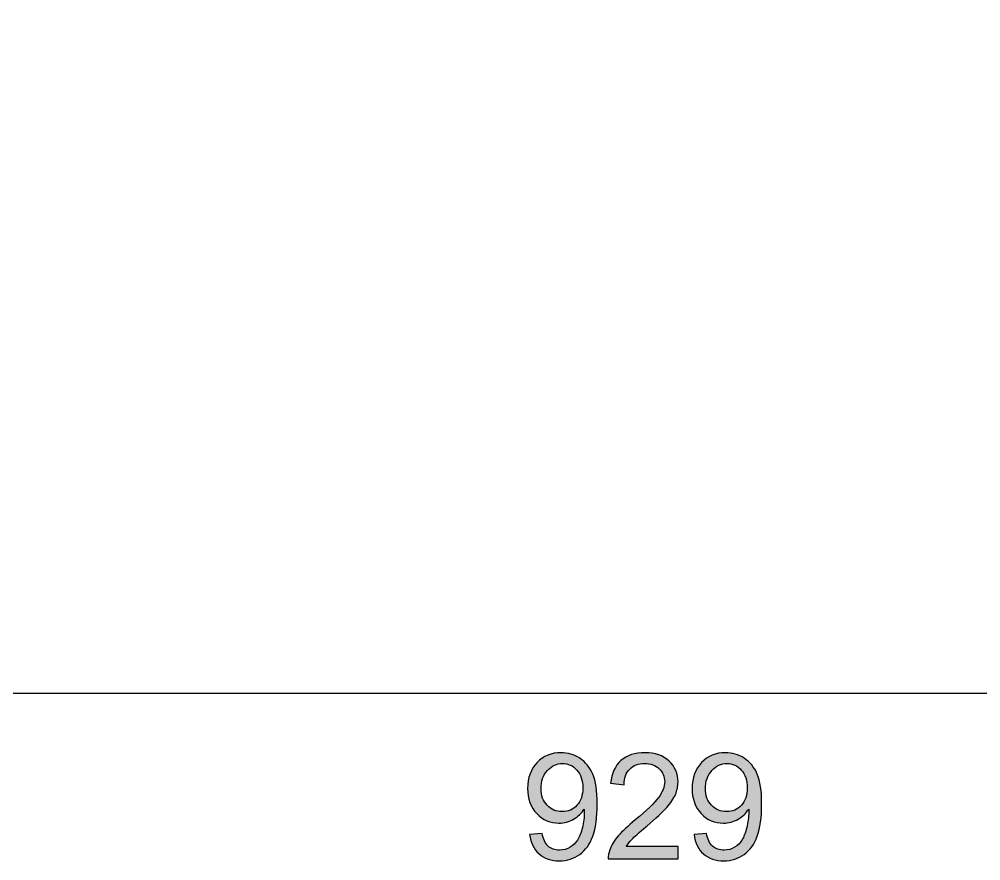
# Model space of a CAD drawing. Extents: x 65 to 351, y 42 to 244.
# Drawn here: x 113.95 to 139.19, y 165.77 to 187.86 of the extents above; entities that cross this region are included whole.
import ezdxf

# ---------------------------------------------------------------- set-up
doc = ezdxf.new("R2010")
doc.units = 0
doc.header["$MEASUREMENT"] = 0
doc.layers.add('4-VIEW', color=7, linetype='CONTINUOUS')
doc.layers.add('SOLIDS', color=7, linetype='CONTINUOUS')

# ---------------------------------------------------------------- blocks, each defined once
blk = doc.blocks.new('BLOCK_3')
at = {"layer": '4-VIEW'}
h = blk.add_hatch(color=7, dxfattribs=at)
h.dxf.hatch_style = 2
edge = h.paths.add_edge_path()
edge.add_spline(control_points=[(127.347, 166.463), (127.347, 166.463), (127.675, 166.493), (127.675, 166.493), (127.703, 166.339), (127.756, 166.227), (127.834, 166.158), (127.913, 166.089), (128.013, 166.054), (128.136, 166.054), (128.241, 166.054), (128.332, 166.078), (128.411, 166.126), (128.49, 166.174), (128.555, 166.238), (128.606, 166.318), (128.656, 166.398), (128.698, 166.507), (128.733, 166.643), (128.767, 166.779), (128.784, 166.919), (128.784, 167.06), (128.784, 167.075), (128.783, 167.098), (128.782, 167.128), (128.714, 167.019), (128.62, 166.931), (128.502, 166.864), (128.384, 166.796), (128.256, 166.762), (128.119, 166.762), (127.889, 166.762), (127.694, 166.846), (127.535, 167.013), (127.376, 167.179), (127.296, 167.399), (127.296, 167.672), (127.296, 167.954), (127.379, 168.18), (127.546, 168.352), (127.712, 168.524), (127.92, 168.61), (128.17, 168.61), (128.35, 168.61), (128.516, 168.561), (128.665, 168.464), (128.815, 168.367), (128.929, 168.228), (129.006, 168.048), (129.084, 167.868), (129.123, 167.608), (129.123, 167.266), (129.123, 166.911), (129.084, 166.629), (129.007, 166.418), (128.93, 166.208), (128.816, 166.048), (128.663, 165.938), (128.511, 165.828), (128.333, 165.773), (128.128, 165.773), (127.911, 165.773), (127.733, 165.834), (127.596, 165.954), (127.458, 166.075), (127.375, 166.244), (127.347, 166.463)], knot_values=[0, 0, 0, 0, 1, 1, 1, 2, 2, 2, 3, 3, 3, 4, 4, 4, 5, 5, 5, 6, 6, 6, 7, 7, 7, 8, 8, 8, 9, 9, 9, 10, 10, 10, 11, 11, 11, 12, 12, 12, 13, 13, 13, 14, 14, 14, 15, 15, 15, 16, 16, 16, 17, 17, 17, 18, 18, 18, 19, 19, 19, 20, 20, 20, 21, 21, 21, 22, 22, 22, 22], degree=3, periodic=1)
edge = h.paths.add_edge_path()
edge.add_spline(control_points=[(128.744, 167.689), (128.744, 167.885), (128.692, 168.04), (128.588, 168.155), (128.483, 168.27), (128.358, 168.328), (128.211, 168.328), (128.06, 168.328), (127.928, 168.266), (127.815, 168.142), (127.703, 168.018), (127.647, 167.858), (127.647, 167.661), (127.647, 167.484), (127.7, 167.34), (127.807, 167.229), (127.914, 167.119), (128.045, 167.064), (128.202, 167.064), (128.36, 167.064), (128.49, 167.119), (128.591, 167.229), (128.693, 167.34), (128.744, 167.493), (128.744, 167.689)], knot_values=[0, 0, 0, 0, 1, 1, 1, 2, 2, 2, 3, 3, 3, 4, 4, 4, 5, 5, 5, 6, 6, 6, 7, 7, 7, 8, 8, 8, 8], degree=3, periodic=1)
h = blk.add_hatch(color=7, dxfattribs=at)
h.dxf.hatch_style = 2
edge = h.paths.add_edge_path()
edge.add_spline(control_points=[(131.247, 166.149), (131.247, 166.149), (131.247, 165.821), (131.247, 165.821), (131.247, 165.821), (129.411, 165.821), (129.411, 165.821), (129.408, 165.903), (129.422, 165.982), (129.451, 166.058), (129.497, 166.183), (129.572, 166.306), (129.675, 166.427), (129.778, 166.548), (129.927, 166.689), (130.121, 166.848), (130.423, 167.095), (130.627, 167.291), (130.733, 167.436), (130.84, 167.581), (130.893, 167.717), (130.893, 167.846), (130.893, 167.981), (130.844, 168.096), (130.748, 168.188), (130.651, 168.281), (130.525, 168.328), (130.37, 168.328), (130.205, 168.328), (130.074, 168.278), (129.976, 168.18), (129.877, 168.081), (129.827, 167.945), (129.826, 167.77), (129.826, 167.77), (129.475, 167.806), (129.475, 167.806), (129.499, 168.068), (129.59, 168.267), (129.746, 168.404), (129.903, 168.541), (130.113, 168.61), (130.377, 168.61), (130.644, 168.61), (130.855, 168.536), (131.01, 168.388), (131.165, 168.24), (131.243, 168.057), (131.243, 167.839), (131.243, 167.728), (131.22, 167.618), (131.175, 167.511), (131.129, 167.404), (131.054, 167.29), (130.948, 167.172), (130.843, 167.053), (130.668, 166.89), (130.423, 166.683), (130.218, 166.511), (130.087, 166.395), (130.029, 166.333), (129.971, 166.272), (129.922, 166.21), (129.885, 166.149), (129.885, 166.149), (131.247, 166.149), (131.247, 166.149)], knot_values=[0, 0, 0, 0, 1, 1, 1, 2, 2, 2, 3, 3, 3, 4, 4, 4, 5, 5, 5, 6, 6, 6, 7, 7, 7, 8, 8, 8, 9, 9, 9, 10, 10, 10, 11, 11, 11, 12, 12, 12, 13, 13, 13, 14, 14, 14, 15, 15, 15, 16, 16, 16, 17, 17, 17, 18, 18, 18, 19, 19, 19, 20, 20, 20, 21, 21, 21, 22, 22, 22, 22], degree=3, periodic=1)
h = blk.add_hatch(color=7, dxfattribs=at)
h.dxf.hatch_style = 2
edge = h.paths.add_edge_path()
edge.add_spline(control_points=[(131.664, 166.463), (131.664, 166.463), (131.992, 166.493), (131.992, 166.493), (132.019, 166.339), (132.072, 166.227), (132.151, 166.158), (132.229, 166.089), (132.33, 166.054), (132.452, 166.054), (132.557, 166.054), (132.649, 166.078), (132.728, 166.126), (132.807, 166.174), (132.871, 166.238), (132.922, 166.318), (132.972, 166.398), (133.015, 166.507), (133.049, 166.643), (133.083, 166.779), (133.1, 166.919), (133.1, 167.06), (133.1, 167.075), (133.099, 167.098), (133.098, 167.128), (133.03, 167.019), (132.937, 166.931), (132.819, 166.864), (132.701, 166.796), (132.573, 166.762), (132.435, 166.762), (132.205, 166.762), (132.011, 166.846), (131.851, 167.013), (131.692, 167.179), (131.613, 167.399), (131.613, 167.672), (131.613, 167.954), (131.696, 168.18), (131.862, 168.352), (132.028, 168.524), (132.236, 168.61), (132.486, 168.61), (132.667, 168.61), (132.832, 168.561), (132.982, 168.464), (133.131, 168.367), (133.245, 168.228), (133.323, 168.048), (133.4, 167.868), (133.439, 167.608), (133.439, 167.266), (133.439, 166.911), (133.401, 166.629), (133.324, 166.418), (133.247, 166.208), (133.132, 166.048), (132.98, 165.938), (132.828, 165.828), (132.649, 165.773), (132.444, 165.773), (132.227, 165.773), (132.05, 165.834), (131.912, 165.954), (131.774, 166.075), (131.692, 166.244), (131.664, 166.463)], knot_values=[0, 0, 0, 0, 1, 1, 1, 2, 2, 2, 3, 3, 3, 4, 4, 4, 5, 5, 5, 6, 6, 6, 7, 7, 7, 8, 8, 8, 9, 9, 9, 10, 10, 10, 11, 11, 11, 12, 12, 12, 13, 13, 13, 14, 14, 14, 15, 15, 15, 16, 16, 16, 17, 17, 17, 18, 18, 18, 19, 19, 19, 20, 20, 20, 21, 21, 21, 22, 22, 22, 22], degree=3, periodic=1)
edge = h.paths.add_edge_path()
edge.add_spline(control_points=[(133.06, 167.689), (133.06, 167.885), (133.008, 168.04), (132.904, 168.155), (132.8, 168.27), (132.674, 168.328), (132.528, 168.328), (132.376, 168.328), (132.244, 168.266), (132.132, 168.142), (132.019, 168.018), (131.963, 167.858), (131.963, 167.661), (131.963, 167.484), (132.017, 167.34), (132.123, 167.229), (132.23, 167.119), (132.362, 167.064), (132.518, 167.064), (132.676, 167.064), (132.806, 167.119), (132.908, 167.229), (133.009, 167.34), (133.06, 167.493), (133.06, 167.689)], knot_values=[0, 0, 0, 0, 1, 1, 1, 2, 2, 2, 3, 3, 3, 4, 4, 4, 5, 5, 5, 6, 6, 6, 7, 7, 7, 8, 8, 8, 8], degree=3, periodic=1)
for points, knots in [([(127.347, 166.463), (127.347, 166.463), (127.675, 166.493), (127.675, 166.493), (127.703, 166.339), (127.756, 166.227), (127.834, 166.158), (127.913, 166.089), (128.013, 166.054), (128.136, 166.054), (128.241, 166.054), (128.332, 166.078), (128.411, 166.126), (128.49, 166.174), (128.555, 166.238), (128.606, 166.318), (128.656, 166.398), (128.698, 166.507), (128.733, 166.643), (128.767, 166.779), (128.784, 166.919), (128.784, 167.06), (128.784, 167.075), (128.783, 167.098), (128.782, 167.128), (128.714, 167.019), (128.62, 166.931), (128.502, 166.864), (128.384, 166.796), (128.256, 166.762), (128.119, 166.762), (127.889, 166.762), (127.694, 166.846), (127.535, 167.013), (127.376, 167.179), (127.296, 167.399), (127.296, 167.672), (127.296, 167.954), (127.379, 168.18), (127.546, 168.352), (127.712, 168.524), (127.92, 168.61), (128.17, 168.61), (128.35, 168.61), (128.516, 168.561), (128.665, 168.464), (128.815, 168.367), (128.929, 168.228), (129.006, 168.048), (129.084, 167.868), (129.123, 167.608), (129.123, 167.266), (129.123, 166.911), (129.084, 166.629), (129.007, 166.418), (128.93, 166.208), (128.816, 166.048), (128.663, 165.938), (128.511, 165.828), (128.333, 165.773), (128.128, 165.773), (127.911, 165.773), (127.733, 165.834), (127.596, 165.954), (127.458, 166.075), (127.375, 166.244), (127.347, 166.463)], [0, 0, 0, 0, 1, 1, 1, 2, 2, 2, 3, 3, 3, 4, 4, 4, 5, 5, 5, 6, 6, 6, 7, 7, 7, 8, 8, 8, 9, 9, 9, 10, 10, 10, 11, 11, 11, 12, 12, 12, 13, 13, 13, 14, 14, 14, 15, 15, 15, 16, 16, 16, 17, 17, 17, 18, 18, 18, 19, 19, 19, 20, 20, 20, 21, 21, 21, 22, 22, 22, 22]), ([(131.247, 166.149), (131.247, 166.149), (131.247, 165.821), (131.247, 165.821), (131.247, 165.821), (129.411, 165.821), (129.411, 165.821), (129.408, 165.903), (129.422, 165.982), (129.451, 166.058), (129.497, 166.183), (129.572, 166.306), (129.675, 166.427), (129.778, 166.548), (129.927, 166.689), (130.121, 166.848), (130.423, 167.095), (130.627, 167.291), (130.733, 167.436), (130.84, 167.581), (130.893, 167.717), (130.893, 167.846), (130.893, 167.981), (130.844, 168.096), (130.748, 168.188), (130.651, 168.281), (130.525, 168.328), (130.37, 168.328), (130.205, 168.328), (130.074, 168.278), (129.976, 168.18), (129.877, 168.081), (129.827, 167.945), (129.826, 167.77), (129.826, 167.77), (129.475, 167.806), (129.475, 167.806), (129.499, 168.068), (129.59, 168.267), (129.746, 168.404), (129.903, 168.541), (130.113, 168.61), (130.377, 168.61), (130.644, 168.61), (130.855, 168.536), (131.01, 168.388), (131.165, 168.24), (131.243, 168.057), (131.243, 167.839), (131.243, 167.728), (131.22, 167.618), (131.175, 167.511), (131.129, 167.404), (131.054, 167.29), (130.948, 167.172), (130.843, 167.053), (130.668, 166.89), (130.423, 166.683), (130.218, 166.511), (130.087, 166.395), (130.029, 166.333), (129.971, 166.272), (129.922, 166.21), (129.885, 166.149), (129.885, 166.149), (131.247, 166.149), (131.247, 166.149)], [0, 0, 0, 0, 1, 1, 1, 2, 2, 2, 3, 3, 3, 4, 4, 4, 5, 5, 5, 6, 6, 6, 7, 7, 7, 8, 8, 8, 9, 9, 9, 10, 10, 10, 11, 11, 11, 12, 12, 12, 13, 13, 13, 14, 14, 14, 15, 15, 15, 16, 16, 16, 17, 17, 17, 18, 18, 18, 19, 19, 19, 20, 20, 20, 21, 21, 21, 22, 22, 22, 22]), ([(131.664, 166.463), (131.664, 166.463), (131.992, 166.493), (131.992, 166.493), (132.019, 166.339), (132.072, 166.227), (132.151, 166.158), (132.229, 166.089), (132.33, 166.054), (132.452, 166.054), (132.557, 166.054), (132.649, 166.078), (132.728, 166.126), (132.807, 166.174), (132.871, 166.238), (132.922, 166.318), (132.972, 166.398), (133.015, 166.507), (133.049, 166.643), (133.083, 166.779), (133.1, 166.919), (133.1, 167.06), (133.1, 167.075), (133.099, 167.098), (133.098, 167.128), (133.03, 167.019), (132.937, 166.931), (132.819, 166.864), (132.701, 166.796), (132.573, 166.762), (132.435, 166.762), (132.205, 166.762), (132.011, 166.846), (131.851, 167.013), (131.692, 167.179), (131.613, 167.399), (131.613, 167.672), (131.613, 167.954), (131.696, 168.18), (131.862, 168.352), (132.028, 168.524), (132.236, 168.61), (132.486, 168.61), (132.667, 168.61), (132.832, 168.561), (132.982, 168.464), (133.131, 168.367), (133.245, 168.228), (133.323, 168.048), (133.4, 167.868), (133.439, 167.608), (133.439, 167.266), (133.439, 166.911), (133.401, 166.629), (133.324, 166.418), (133.247, 166.208), (133.132, 166.048), (132.98, 165.938), (132.828, 165.828), (132.649, 165.773), (132.444, 165.773), (132.227, 165.773), (132.05, 165.834), (131.912, 165.954), (131.774, 166.075), (131.692, 166.244), (131.664, 166.463)], [0, 0, 0, 0, 1, 1, 1, 2, 2, 2, 3, 3, 3, 4, 4, 4, 5, 5, 5, 6, 6, 6, 7, 7, 7, 8, 8, 8, 9, 9, 9, 10, 10, 10, 11, 11, 11, 12, 12, 12, 13, 13, 13, 14, 14, 14, 15, 15, 15, 16, 16, 16, 17, 17, 17, 18, 18, 18, 19, 19, 19, 20, 20, 20, 21, 21, 21, 22, 22, 22, 22]), ([(128.744, 167.689), (128.744, 167.885), (128.692, 168.04), (128.588, 168.155), (128.483, 168.27), (128.358, 168.328), (128.211, 168.328), (128.06, 168.328), (127.928, 168.266), (127.815, 168.142), (127.703, 168.018), (127.647, 167.858), (127.647, 167.661), (127.647, 167.484), (127.7, 167.34), (127.807, 167.229), (127.914, 167.119), (128.045, 167.064), (128.202, 167.064), (128.36, 167.064), (128.49, 167.119), (128.591, 167.229), (128.693, 167.34), (128.744, 167.493), (128.744, 167.689)], [0, 0, 0, 0, 1, 1, 1, 2, 2, 2, 3, 3, 3, 4, 4, 4, 5, 5, 5, 6, 6, 6, 7, 7, 7, 8, 8, 8, 8]), ([(133.06, 167.689), (133.06, 167.885), (133.008, 168.04), (132.904, 168.155), (132.8, 168.27), (132.674, 168.328), (132.528, 168.328), (132.376, 168.328), (132.244, 168.266), (132.132, 168.142), (132.019, 168.018), (131.963, 167.858), (131.963, 167.661), (131.963, 167.484), (132.017, 167.34), (132.123, 167.229), (132.23, 167.119), (132.362, 167.064), (132.518, 167.064), (132.676, 167.064), (132.806, 167.119), (132.908, 167.229), (133.009, 167.34), (133.06, 167.493), (133.06, 167.689)], [0, 0, 0, 0, 1, 1, 1, 2, 2, 2, 3, 3, 3, 4, 4, 4, 5, 5, 5, 6, 6, 6, 7, 7, 7, 8, 8, 8, 8])]:
    blk.add_open_spline(points, degree=3, knots=knots, dxfattribs=at)

msp = doc.modelspace()

# ---------------------------------------------------------------- linework, layer by layer
at = {"layer": '4-VIEW', "color": 7}
msp.add_lwpolyline([(82.449, 170.175), (176.634, 170.175)], dxfattribs=at)
at = {"layer": 'SOLIDS'}
msp.add_open_spline([(104.296, 208.282), (105.253, 208.773), (106.857, 208.983), (109.109, 208.917), (110.061, 208.831), (110.985, 208.727), (111.88, 208.616), (116.313, 208.068), (120.094, 207.23), (123.216, 206.109), (123.257, 206.336), (123.381, 206.451), (123.583, 206.459), (123.583, 206.459), (125.934, 206.195), (125.934, 206.195), (125.934, 206.195), (125.95, 206.212), (125.95, 206.212), (125.991, 206.253), (126.041, 206.274), (126.099, 206.274), (126.156, 206.274), (126.206, 206.253), (126.243, 206.212), (126.264, 206.195), (126.276, 206.175), (126.284, 206.154), (126.284, 206.154), (129.567, 205.787), (129.567, 205.787), (129.571, 205.833), (129.592, 205.874), (129.624, 205.907), (129.666, 205.948), (129.715, 205.968), (129.773, 205.968), (129.831, 205.968), (129.88, 205.948), (129.917, 205.907), (129.958, 205.869), (129.979, 205.82), (129.979, 205.763), (129.979, 205.763), (129.979, 205.742), (129.979, 205.742), (129.979, 205.742), (134.412, 205.243), (134.412, 205.243), (134.412, 205.243), (134.56, 205.111), (134.56, 205.111), (134.589, 205.144), (134.626, 205.165), (134.672, 205.177), (134.73, 205.189), (134.783, 205.177), (134.828, 205.148), (134.878, 205.119), (134.907, 205.074), (134.919, 205.016), (134.931, 204.962), (134.919, 204.909), (134.89, 204.859), (134.89, 204.859), (134.874, 204.835), (134.874, 204.835), (134.874, 204.835), (134.907, 204.81), (134.907, 204.81), (136.165, 204.665), (137.41, 204.517), (138.643, 204.364), (142.334, 203.911), (145.905, 203.424), (149.356, 202.905), (149.847, 202.896), (150.313, 202.934), (150.754, 203.016), (152.128, 203.268), (153.249, 203.952), (154.119, 205.07), (154.119, 205.07), (154.19, 205.161), (154.19, 205.161), (154.19, 205.161), (155.682, 207.635), (155.682, 207.635), (155.682, 207.635), (157.051, 209.894), (157.051, 209.894), (157.051, 209.894), (158.626, 212.505), (158.626, 212.505), (158.626, 212.505), (160.074, 214.897), (160.074, 214.897), (160.074, 214.897), (160.746, 216.01), (160.746, 216.01), (161.571, 217.082), (162.791, 217.655), (164.412, 217.733), (164.565, 217.742), (164.717, 217.746), (164.874, 217.742), (166.532, 217.441), (167.888, 216.493), (168.94, 214.897), (169.043, 214.736), (169.146, 214.57), (169.245, 214.402), (169.612, 213.779), (169.967, 213.148), (170.313, 212.505), (170.771, 211.655), (171.212, 210.785), (171.637, 209.894), (171.992, 209.156), (172.334, 208.402), (172.664, 207.635), (173.023, 206.797), (173.372, 205.94), (173.707, 205.07), (173.967, 204.393), (174.214, 203.709), (174.458, 203.012), (174.734, 202.232), (174.993, 201.437), (175.245, 200.628), (175.381, 200.204), (175.509, 199.779), (175.637, 199.346), (176.313, 197.041), (176.45, 195.585), (176.049, 194.971), (175.707, 194.538), (174.981, 194.237), (173.863, 194.068), (169.761, 193.305), (165.674, 192.62), (161.604, 192.01), (161.604, 192.01), (161.892, 191.334), (161.892, 191.334), (161.996, 191.082), (161.922, 190.901), (161.67, 190.793), (161.67, 190.793), (161.402, 190.682), (161.402, 190.682), (161.406, 190.678), (161.406, 190.669), (161.41, 190.666), (161.492, 190.496), (161.583, 190.34), (161.682, 190.195), (161.95, 190.398), (162.259, 190.501), (162.614, 190.501), (163.047, 190.501), (163.414, 190.348), (163.719, 190.047), (164.02, 189.742), (164.173, 189.375), (164.173, 188.942), (164.173, 188.509), (164.02, 188.142), (163.719, 187.841), (163.414, 187.536), (163.047, 187.383), (162.614, 187.383), (162.181, 187.383), (161.814, 187.536), (161.513, 187.841), (161.208, 188.142), (161.055, 188.509), (161.055, 188.942), (161.055, 189.247), (161.129, 189.519), (161.282, 189.758), (161.158, 189.927), (161.047, 190.108), (160.944, 190.311), (160.944, 190.311), (160.915, 190.364), (160.915, 190.364), (160.915, 190.364), (160.734, 190.711), (160.734, 190.711), (160.713, 190.744), (160.692, 190.781), (160.676, 190.822), (160.676, 190.822), (160.255, 191.808), (160.255, 191.808), (158.445, 191.544), (156.634, 191.296), (154.824, 191.062), (149.402, 190.356), (144.008, 189.787), (138.643, 189.354), (138.12, 189.313), (137.6, 189.272), (137.08, 189.234), (136.556, 189.198), (136.028, 189.156), (135.501, 189.119), (134.391, 189.041), (133.286, 188.967), (132.177, 188.9), (132.177, 188.9), (130.288, 188.794), (130.288, 188.794), (130.268, 188.794), (130.247, 188.794), (130.227, 188.789), (125.587, 188.546), (120.993, 188.41), (116.445, 188.389), (116.445, 188.389), (109.843, 188.377), (109.843, 188.377), (109.843, 188.377), (108.008, 188.377), (108.008, 188.377), (108.008, 188.377), (107.785, 185.94), (107.785, 185.94), (107.814, 185.21), (108.218, 184.633), (108.989, 184.204), (108.989, 184.204), (109.1, 184.146), (109.1, 184.146), (109.1, 184.146), (111.455, 182.843), (111.455, 182.843), (112.524, 182.224), (112.989, 181.47), (112.857, 180.575), (112.857, 180.575), (112.754, 179.42), (112.754, 179.42), (112.602, 178.963), (112.111, 178.591), (111.278, 178.302), (110.024, 177.869), (108.837, 177.519), (107.715, 177.251), (107.715, 177.251), (106.919, 177.069), (106.919, 177.069), (106.919, 177.069), (106.919, 177.012), (106.919, 177.012), (106.915, 175.907), (106.519, 174.966), (105.736, 174.191), (104.948, 173.412), (104.004, 173.024), (102.899, 173.028), (101.793, 173.032), (100.853, 173.428), (100.078, 174.216), (99.299, 174.999), (98.915, 175.944), (98.919, 177.049), (98.919, 177.049), (98.919, 177.181), (98.919, 177.181), (98.738, 177.247), (98.56, 177.321), (98.383, 177.399), (98.301, 177.461), (98.222, 177.523), (98.148, 177.585), (98.012, 177.705), (97.888, 177.824), (97.777, 177.948), (97.591, 178.167), (97.447, 178.394), (97.344, 178.628), (97.154, 179.061), (97.1, 179.531), (97.183, 180.039), (97.22, 180.274), (97.274, 180.5), (97.344, 180.723), (97.393, 180.884), (97.451, 181.041), (97.521, 181.193), (98.111, 182.534), (99.36, 183.663), (101.27, 184.579), (102.012, 185.103), (102.494, 185.779), (102.713, 186.599), (102.713, 186.599), (102.907, 188.385), (102.907, 188.385), (102.907, 188.385), (99.48, 188.389), (99.48, 188.389), (99.48, 188.389), (96.977, 188.443), (96.977, 188.443), (96.915, 188.228), (96.758, 188.125), (96.515, 188.138), (96.515, 188.138), (96.065, 188.146), (96.065, 188.146), (95.204, 187.42), (94.243, 187.057), (93.183, 187.053), (92.94, 187.032), (92.779, 187.082), (92.705, 187.21), (92.676, 187.263), (92.663, 187.317), (92.672, 187.379), (92.676, 187.425), (92.688, 187.465), (92.701, 187.507), (92.75, 187.61), (92.829, 187.693), (92.936, 187.754), (93.27, 187.874), (93.484, 188.039), (93.587, 188.241), (93.179, 188.269), (92.787, 188.299), (92.416, 188.331), (92.42, 188.311), (92.424, 188.294), (92.42, 188.278), (92.416, 188.253), (92.407, 188.232), (92.391, 188.212), (92.387, 188.204), (92.379, 188.196), (92.371, 188.191), (92.321, 188.155), (92.243, 188.13), (92.136, 188.109), (91.958, 188.076), (91.748, 188.076), (91.505, 188.105), (91.41, 188.117), (91.319, 188.134), (91.232, 188.155), (91.105, 188.187), (90.993, 188.228), (90.894, 188.274), (90.73, 188.352), (90.651, 188.43), (90.663, 188.509), (90.663, 188.509), (90.672, 188.529), (90.672, 188.529), (90.465, 188.558), (90.267, 188.591), (90.078, 188.624), (89.859, 188.666), (89.649, 188.711), (89.455, 188.756), (89.377, 188.785), (89.299, 188.818), (89.224, 188.855), (88.222, 189.342), (87.793, 190.34), (87.929, 191.849), (87.929, 191.849), (87.929, 193.416), (87.929, 193.416), (87.929, 193.416), (86.944, 193.416), (86.944, 193.416), (86.972, 193.247), (86.997, 193.07), (87.022, 192.888), (87.022, 192.88), (87.022, 192.872), (87.026, 192.868), (87.212, 191.466), (87.319, 189.709), (87.356, 187.602), (87.237, 183.449), (86.961, 181.47), (86.527, 181.663), (86.16, 181.775), (85.925, 184.249), (85.826, 189.086), (85.789, 190.88), (86.008, 192.327), (86.482, 193.424), (86.251, 193.462), (86.074, 193.61), (85.954, 193.87), (85.954, 193.87), (85.592, 193.87), (85.592, 193.87), (85.592, 193.87), (85.624, 193.375), (85.624, 193.375), (83.563, 193.466), (82.502, 193.997), (82.445, 194.967), (82.441, 194.995), (82.441, 195.02), (82.441, 195.049), (82.441, 195.082), (82.441, 195.115), (82.445, 195.148), (82.498, 196.117), (83.558, 196.649), (85.624, 196.74), (85.624, 196.74), (85.592, 196.245), (85.592, 196.245), (85.592, 196.245), (85.954, 196.245), (85.954, 196.245), (86.074, 196.505), (86.251, 196.653), (86.482, 196.69), (86.008, 197.787), (85.789, 199.235), (85.826, 201.028), (85.839, 201.507), (85.847, 201.96), (85.86, 202.389), (85.88, 203.16), (85.909, 203.853), (85.938, 204.476), (86, 205.738), (86.082, 206.698), (86.177, 207.362), (86.276, 208.047), (86.391, 208.41), (86.527, 208.451), (86.725, 208.537), (86.89, 208.175), (87.022, 207.362), (87.08, 207.004), (87.134, 206.55), (87.179, 206.01), (87.257, 205.098), (87.315, 203.936), (87.356, 202.513), (87.319, 200.406), (87.212, 198.649), (87.026, 197.247), (87.022, 197.243), (87.022, 197.235), (87.022, 197.227), (86.997, 197.045), (86.972, 196.868), (86.944, 196.699), (86.944, 196.699), (87.929, 196.699), (87.929, 196.699), (87.929, 196.699), (87.929, 198.266), (87.929, 198.266), (87.781, 199.886), (88.288, 200.917), (89.455, 201.358), (89.649, 201.404), (89.859, 201.445), (90.078, 201.486), (90.264, 201.523), (90.461, 201.556), (90.672, 201.585), (90.672, 201.585), (90.663, 201.605), (90.663, 201.605), (90.651, 201.684), (90.73, 201.762), (90.894, 201.841), (90.993, 201.886), (91.105, 201.927), (91.232, 201.96), (91.319, 201.981), (91.41, 201.998), (91.505, 202.01), (91.748, 202.039), (91.958, 202.039), (92.136, 202.006), (92.243, 201.985), (92.321, 201.96), (92.371, 201.923), (92.379, 201.919), (92.387, 201.911), (92.391, 201.903), (92.407, 201.882), (92.416, 201.862), (92.42, 201.837), (92.424, 201.82), (92.42, 201.804), (92.416, 201.783), (93.084, 201.845), (93.818, 201.89), (94.614, 201.923), (94.643, 201.923), (94.672, 201.923), (94.701, 201.927), (95.274, 201.948), (95.876, 201.964), (96.515, 201.977), (96.709, 201.985), (96.845, 201.923), (96.923, 201.791), (96.923, 201.791), (99.48, 203.037), (99.48, 203.037), (99.48, 203.037), (100.28, 203.429), (100.28, 203.429), (100.28, 203.429), (103.397, 207.205), (103.397, 207.205), (103.41, 207.358), (103.472, 207.532), (103.579, 207.721), (103.752, 207.94), (103.991, 208.125), (104.296, 208.282)], degree=3, knots=[0, 0, 0, 0, 1, 1, 1, 2, 2, 2, 3, 3, 3, 4, 4, 4, 5, 5, 5, 6, 6, 6, 7, 7, 7, 8, 8, 8, 9, 9, 9, 10, 10, 10, 11, 11, 11, 12, 12, 12, 13, 13, 13, 14, 14, 14, 15, 15, 15, 16, 16, 16, 17, 17, 17, 18, 18, 18, 19, 19, 19, 20, 20, 20, 21, 21, 21, 22, 22, 22, 23, 23, 23, 24, 24, 24, 25, 25, 25, 26, 26, 26, 27, 27, 27, 28, 28, 28, 29, 29, 29, 30, 30, 30, 31, 31, 31, 32, 32, 32, 33, 33, 33, 34, 34, 34, 35, 35, 35, 36, 36, 36, 37, 37, 37, 38, 38, 38, 39, 39, 39, 40, 40, 40, 41, 41, 41, 42, 42, 42, 43, 43, 43, 44, 44, 44, 45, 45, 45, 46, 46, 46, 47, 47, 47, 48, 48, 48, 49, 49, 49, 50, 50, 50, 51, 51, 51, 52, 52, 52, 53, 53, 53, 54, 54, 54, 55, 55, 55, 56, 56, 56, 57, 57, 57, 58, 58, 58, 59, 59, 59, 60, 60, 60, 61, 61, 61, 62, 62, 62, 63, 63, 63, 64, 64, 64, 65, 65, 65, 66, 66, 66, 67, 67, 67, 68, 68, 68, 69, 69, 69, 70, 70, 70, 71, 71, 71, 72, 72, 72, 73, 73, 73, 74, 74, 74, 75, 75, 75, 76, 76, 76, 77, 77, 77, 78, 78, 78, 79, 79, 79, 80, 80, 80, 81, 81, 81, 82, 82, 82, 83, 83, 83, 84, 84, 84, 85, 85, 85, 86, 86, 86, 87, 87, 87, 88, 88, 88, 89, 89, 89, 90, 90, 90, 91, 91, 91, 92, 92, 92, 93, 93, 93, 94, 94, 94, 95, 95, 95, 96, 96, 96, 97, 97, 97, 98, 98, 98, 99, 99, 99, 100, 100, 100, 101, 101, 101, 102, 102, 102, 103, 103, 103, 104, 104, 104, 105, 105, 105, 106, 106, 106, 107, 107, 107, 108, 108, 108, 109, 109, 109, 110, 110, 110, 111, 111, 111, 112, 112, 112, 113, 113, 113, 114, 114, 114, 115, 115, 115, 116, 116, 116, 117, 117, 117, 118, 118, 118, 119, 119, 119, 120, 120, 120, 121, 121, 121, 122, 122, 122, 123, 123, 123, 124, 124, 124, 125, 125, 125, 126, 126, 126, 127, 127, 127, 128, 128, 128, 129, 129, 129, 130, 130, 130, 131, 131, 131, 132, 132, 132, 133, 133, 133, 134, 134, 134, 135, 135, 135, 136, 136, 136, 137, 137, 137, 138, 138, 138, 139, 139, 139, 140, 140, 140, 141, 141, 141, 142, 142, 142, 143, 143, 143, 144, 144, 144, 145, 145, 145, 146, 146, 146, 147, 147, 147, 148, 148, 148, 149, 149, 149, 150, 150, 150, 151, 151, 151, 152, 152, 152, 153, 153, 153, 154, 154, 154, 155, 155, 155, 156, 156, 156, 157, 157, 157, 158, 158, 158, 159, 159, 159, 160, 160, 160, 161, 161, 161, 162, 162, 162, 163, 163, 163, 164, 164, 164, 165, 165, 165, 166, 166, 166, 167, 167, 167, 168, 168, 168, 169, 169, 169, 170, 170, 170, 171, 171, 171, 172, 172, 172, 173, 173, 173, 174, 174, 174, 175, 175, 175, 176, 176, 176, 176], dxfattribs=at)

# ---------------------------------------------------------------- block references
at = {"layer": '4-VIEW'}
msp.add_blockref('BLOCK_3', (0, 0), dxfattribs=at)

doc.saveas('drawing.dxf')
